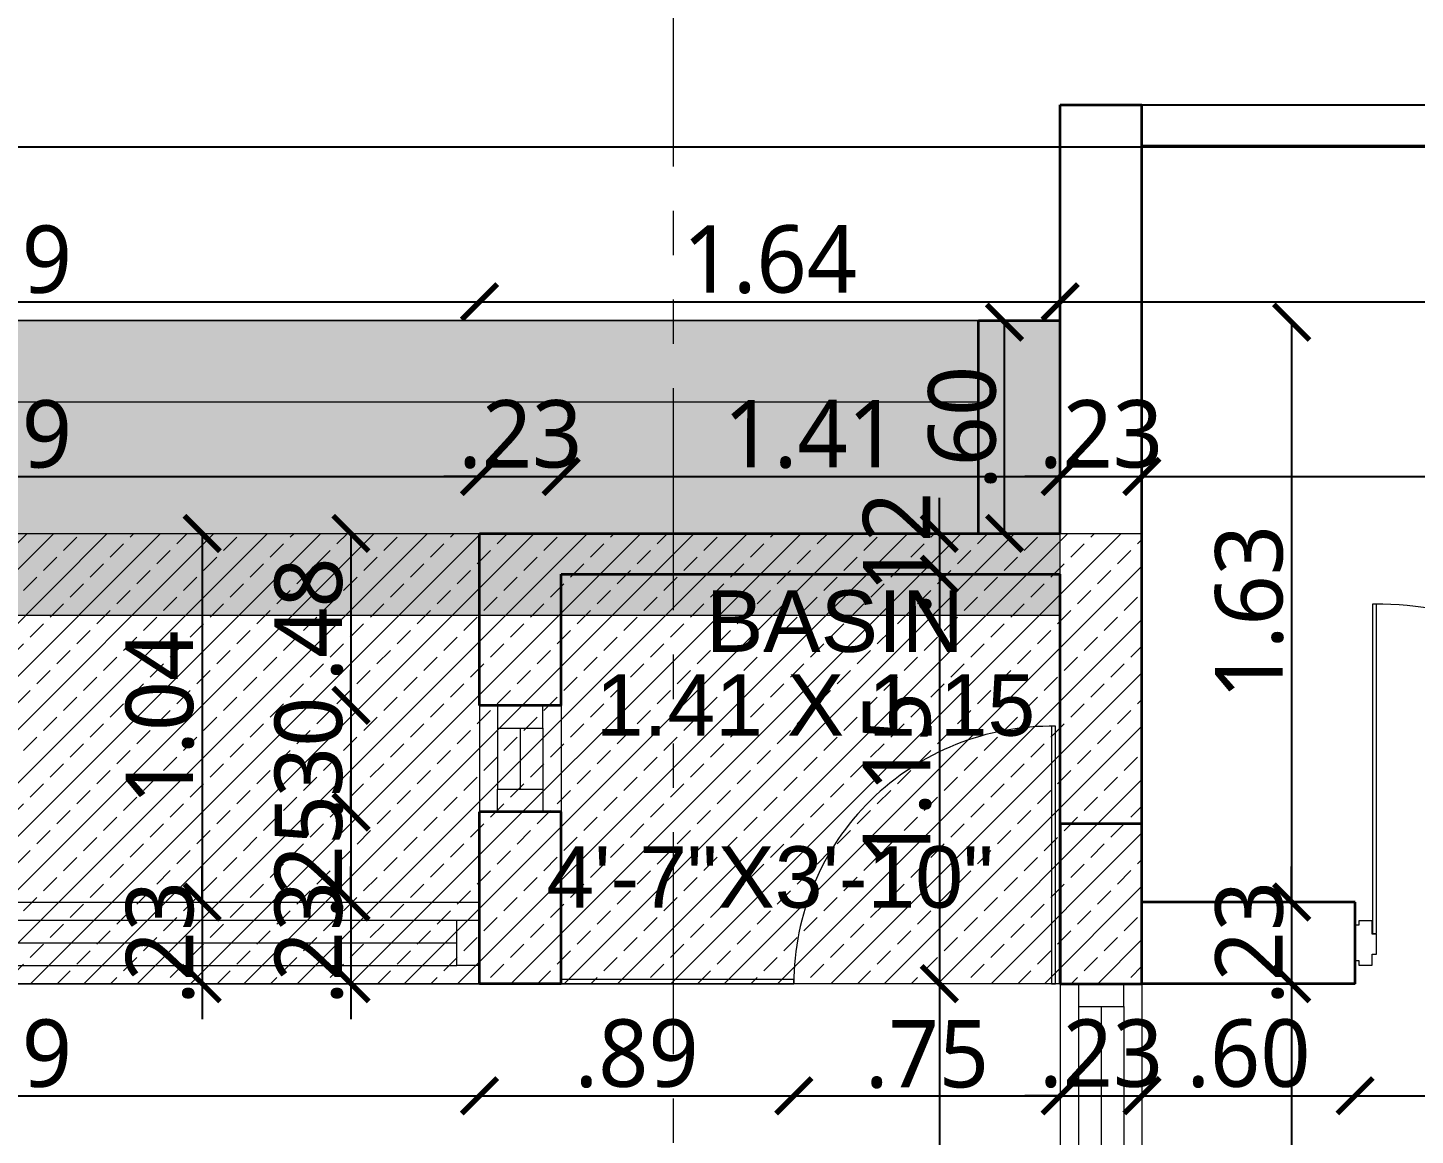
# Model space of a CAD drawing. Extents: x 2450 to 2649, y -7 to 131.
# Drawn here: x 2465.113 to 2469.02, y 41.522 to 44.64 of the extents above; entities that cross this region are included whole.
import ezdxf

# ---------------------------------------------------------------- set-up
doc = ezdxf.new("R2010")
doc.units = 0
doc.header["$MEASUREMENT"] = 0
doc.header["$PDMODE"] = 34
doc.linetypes.add('HIDDEN', pattern=[0.375, 0.25, -0.125])
doc.linetypes.add('PHANTOM2', pattern=[1.25, 0.625, -0.125, 0.125, -0.125, 0.125, -0.125])
for name, color, linetype, lineweight in [('COLUMN', 5, 'Continuous', 35), ('DOOR-WINDOW', 35, 'Continuous', 13), ('DROP', 35, 'Continuous', 13), ('SECTION LINE', 3, 'PHANTOM2', 5), ('TEXT-1', 7, 'Continuous', 9), ('WALL', 30, 'Continuous', 35), ('WINDOW-LINE', 25, 'Continuous', 9)]:
    doc.layers.add(name, color=color, linetype=linetype, lineweight=lineweight)
for name, color, linetype, lineweight, true_color in [('HEATCH BEAM BOTTOM', 7, 'Continuous', 13, 0x92bdc9), ('R.C.C PROJATION', 7, 'HIDDEN', 13, 0xa32900), ('WORKING DIM', 7, 'Continuous', 15, 0x292929)]:
    doc.layers.add(name, color=color, linetype=linetype, lineweight=lineweight, true_color=true_color)
doc.layers.add('TALLOS', color=7, linetype='Continuous', true_color=0x763432)
doc.styles.add('ARIAL', font='arial.ttf')
doc.styles.get("Standard").update_dxf_attribs({"font": 'malgunsl.ttf'})
doc.dimstyles.new('R07', dxfattribs={"dimtxt": 0.19, "dimasz": 0.1, "dimexe": 0.18, "dimexo": 0.0625, "dimgap": 0.02, "dimtad": 1, "dimzin": 4, "dimdsep": 46, "dimtxsty": 'Standard', "dimblk": 'ARCHTICK', "dimcen": 0, "dimse1": 1, "dimse2": 1, "dimclrd": 256, "dimclre": 48, "dimclrt": 256, "dimadec": 0, "dimazin": 0, "dimtm": 1e-09, "dimtfac": 1, "dimtix": 1, "dimtmove": 1, "dimatfit": 3, "dimfxl": 0.18, "dimtolj": 1, "dimtzin": 0, "dimlwe": 15, "dimarcsym": 0})

# ---------------------------------------------------------------- blocks, each defined once
blk = doc.blocks.new('*U24')
at = {"layer": 'WINDOW-LINE'}
for p, q in [((175536.9, -38809.01), (175536.9, -38700.03)), ((175545.9, -38809.01), (175545.9, -38700.03))]:
    blk.add_line(p, q, dxfattribs=at)
at = {"layer": 'WINDOW-LINE', "color": 35, "true_color": 0x9d754d}
for p, q in [((175538.9, -38806.51), (175538.9, -38702.53)), ((175543.9, -38806.51), (175543.9, -38702.53))]:
    blk.add_line(p, q, dxfattribs=at)
at = {"layer": 'WINDOW-LINE', "color": 4, "true_color": 0x24ffff}
blk.add_line((175541.4, -38806.51), (175541.4, -38702.53), dxfattribs=at)
at = {"layer": 'WINDOW-LINE'}
for points in [[(175536.9, -38700.03), (175545.9, -38700.03), (175545.9, -38700.03), (175536.9, -38700.03)], [(175536.9, -38809.01), (175545.9, -38809.01), (175545.9, -38809.01), (175536.9, -38809.01)]]:
    blk.add_lwpolyline(points, close=True, dxfattribs=at)
at = {"layer": 'WINDOW-LINE', "color": 35, "true_color": 0x9d754d}
for points in [[(175538.9, -38700.03), (175543.9, -38700.03), (175543.9, -38702.53), (175538.9, -38702.53)], [(175538.9, -38809.01), (175543.9, -38809.01), (175543.9, -38806.51), (175538.9, -38806.51)]]:
    blk.add_lwpolyline(points, close=True, dxfattribs=at)
blk = doc.blocks.new('*U43')
at = {"layer": 'DOOR-WINDOW'}
for points in [[(2075.8136, -39.8247), (2075.7136, -39.8247), (2075.7136, -39.8143), (2075.7011, -39.8143), (2075.7011, -39.7768), (2075.7323, -39.7768), (2075.7323, -39.7643), (2075.7886, -39.7643), (2075.7886, -39.7768), (2075.8261, -39.7768), (2075.8261, -39.8143), (2075.8136, -39.8143)], [(2076.728, -39.7755), (2075.7898, -39.7755), (2075.7898, -39.7643), (2076.728, -39.7643), (2076.728, -39.7755)]]:
    blk.add_lwpolyline(points, close=True, dxfattribs=at)
blk.add_arc((2075.7886, -39.7643), 0.9394, 359.6333, 90, dxfattribs=at)
at = {"layer": 'WINDOW-LINE'}
for p, q in [((2075.6489, -36.0147), (2075.6488, -38.8247)), ((2075.8789, -36.0147), (2075.8788, -38.8247))]:
    blk.add_line(p, q, dxfattribs=at)
at = {"layer": 'WINDOW-LINE', "color": 35, "true_color": 0x9d754d}
for p, q in [((2075.7, -36.0786), (2075.6999, -38.7609)), ((2075.8278, -36.0786), (2075.8276, -38.7609))]:
    blk.add_line(p, q, dxfattribs=at)
at = {"layer": 'WINDOW-LINE', "color": 4, "true_color": 0x24ffff}
blk.add_line((2075.7639, -36.0786), (2075.7638, -38.7609), dxfattribs=at)
at = {"layer": 'WINDOW-LINE'}
for points in [[(2075.6489, -36.0147), (2075.8789, -36.0147), (2075.8789, -36.0147), (2075.6489, -36.0147)], [(2075.6488, -38.8247), (2075.8788, -38.8247), (2075.8788, -38.8247), (2075.6488, -38.8247)]]:
    blk.add_lwpolyline(points, close=True, dxfattribs=at)
at = {"layer": 'WINDOW-LINE', "color": 35, "true_color": 0x9d754d}
for points in [[(2075.7, -36.0147), (2075.8278, -36.0147), (2075.8278, -36.0786), (2075.7, -36.0786)], [(2075.6999, -38.8247), (2075.8276, -38.8247), (2075.8276, -38.7609), (2075.6999, -38.7609)]]:
    blk.add_lwpolyline(points, close=True, dxfattribs=at)
blk = doc.blocks.new('*U15')
at = {"layer": 'DOOR-WINDOW'}
for points in [[(0.0492, 0.954), (0.0492, 0.0263), (0.0605, 0.0263), (0.0605, 0.954), (0.0492, 0.954)], [(0, 0.05), (0, -0.05), (0.0105, -0.05), (0.0105, -0.0625), (0.048, -0.0625), (0.048, -0.0313), (0.0605, -0.0313), (0.0605, 0.025), (0.048, 0.025), (0.048, 0.0625), (0.0105, 0.0625), (0.0105, 0.05)], [(1.05, 0.05), (1.05, -0.05), (1.0395, -0.05), (1.0395, -0.0625), (1.002, -0.0625), (1.002, -0.0313), (0.9895, -0.0313), (0.9895, 0.025), (1.002, 0.025), (1.002, 0.0625), (1.0395, 0.0625), (1.0395, 0.05)]]:
    blk.add_lwpolyline(points, close=True, dxfattribs=at)
blk.add_arc((0.0605, 0.025), 0.929, 360, 90.3667, dxfattribs=at)
blk = doc.blocks.new('*U49')
at = {"layer": 'WINDOW-LINE'}
for p, q in [((175536.9, -38711.77), (175536.9, -38700.03)), ((175545.9, -38711.77), (175545.9, -38700.03))]:
    blk.add_line(p, q, dxfattribs=at)
at = {"layer": 'WINDOW-LINE', "color": 35, "true_color": 0x9d754d}
for p, q in [((175538.9, -38709.27), (175538.9, -38702.53)), ((175543.9, -38709.27), (175543.9, -38702.53))]:
    blk.add_line(p, q, dxfattribs=at)
at = {"layer": 'WINDOW-LINE', "color": 4, "true_color": 0x24ffff}
blk.add_line((175541.4, -38709.27), (175541.4, -38702.53), dxfattribs=at)
at = {"layer": 'WINDOW-LINE'}
for points in [[(175536.9, -38700.03), (175545.9, -38700.03), (175545.9, -38700.03), (175536.9, -38700.03)], [(175536.9, -38711.77), (175545.9, -38711.77), (175545.9, -38711.77), (175536.9, -38711.77)]]:
    blk.add_lwpolyline(points, close=True, dxfattribs=at)
at = {"layer": 'WINDOW-LINE', "color": 35, "true_color": 0x9d754d}
for points in [[(175538.9, -38700.03), (175543.9, -38700.03), (175543.9, -38702.53), (175538.9, -38702.53)], [(175538.9, -38711.77), (175543.9, -38711.77), (175543.9, -38709.27), (175538.9, -38709.27)]]:
    blk.add_lwpolyline(points, close=True, dxfattribs=at)
blk = doc.blocks.new('_ArchTick')
at = {"color": 0, "linetype": 'ByBlock', "const_width": 0.15}
blk.add_lwpolyline([(-0.5, -0.5), (0.5, 0.5)], dxfattribs=at)
blk = doc.blocks.new('*D3035')
at = {"layer": 'DEFPOINTS', "color": 0, "transparency": 16777216}
for p in [(2466.3851, 43.3769), (2466.3851, 43.2164), (2463.6001, 42.9864)]:
    blk.add_point(p, dxfattribs=at)
at = {"layer": 'WORKING DIM', "lineweight": -2, "transparency": 16777216}
blk.add_line((2463.6001, 43.3769), (2466.3851, 43.3769), dxfattribs=at)
at = {"layer": 'WORKING DIM', "lineweight": -2, "transparency": 16777216, "xscale": 0.1, "yscale": 0.1, "zscale": 0.1, "rotation": 180}
blk.add_blockref('_ArchTick', (2463.6001, 43.3769), dxfattribs=at)
at = {"layer": 'WORKING DIM', "lineweight": -2, "transparency": 16777216, "xscale": 0.1, "yscale": 0.1, "zscale": 0.1}
blk.add_blockref('_ArchTick', (2466.3851, 43.3769), dxfattribs=at)
at = {"layer": 'WORKING DIM', "transparency": 16777216, "insert": (2464.9926, 43.4951), "char_height": 0.19, "attachment_point": 5}
blk.add_mtext('\\A1;2.79', dxfattribs=at)
blk = doc.blocks.new('*D3036')
at = {"layer": 'DEFPOINTS', "color": 0, "transparency": 16777216}
for p in [(2466.6151, 43.3769), (2466.3851, 43.2164), (2466.6151, 43.1014)]:
    blk.add_point(p, dxfattribs=at)
at = {"layer": 'WORKING DIM', "lineweight": -2, "transparency": 16777216}
for p, q in [((2466.3851, 43.3769), (2466.2851, 43.3769)), ((2466.3851, 43.3769), (2466.6151, 43.3769)), ((2466.6151, 43.3769), (2466.7151, 43.3769))]:
    blk.add_line(p, q, dxfattribs=at)
at = {"layer": 'WORKING DIM', "lineweight": -2, "transparency": 16777216, "xscale": 0.1, "yscale": 0.1, "zscale": 0.1}
blk.add_blockref('_ArchTick', (2466.3851, 43.3769), dxfattribs=at)
at = {"layer": 'WORKING DIM', "lineweight": -2, "transparency": 16777216, "xscale": 0.1, "yscale": 0.1, "zscale": 0.1, "rotation": 180}
blk.add_blockref('_ArchTick', (2466.6151, 43.3769), dxfattribs=at)
at = {"layer": 'WORKING DIM', "transparency": 16777216, "insert": (2466.5001, 43.4952), "char_height": 0.19, "attachment_point": 5}
blk.add_mtext('\\A1;.23', dxfattribs=at)
blk = doc.blocks.new('*D3037')
at = {"layer": 'DEFPOINTS', "color": 0, "transparency": 16777216}
for p in [(2468.0201, 43.3769), (2466.6151, 43.1014), (2468.0201, 43.1014)]:
    blk.add_point(p, dxfattribs=at)
at = {"layer": 'WORKING DIM', "lineweight": -2, "transparency": 16777216}
blk.add_line((2466.6151, 43.3769), (2468.0201, 43.3769), dxfattribs=at)
at = {"layer": 'WORKING DIM', "lineweight": -2, "transparency": 16777216, "xscale": 0.1, "yscale": 0.1, "zscale": 0.1, "rotation": 180}
blk.add_blockref('_ArchTick', (2466.6151, 43.3769), dxfattribs=at)
at = {"layer": 'WORKING DIM', "lineweight": -2, "transparency": 16777216, "xscale": 0.1, "yscale": 0.1, "zscale": 0.1}
blk.add_blockref('_ArchTick', (2468.0201, 43.3769), dxfattribs=at)
at = {"layer": 'WORKING DIM', "transparency": 16777216, "insert": (2467.3176, 43.4953), "char_height": 0.19, "attachment_point": 5}
blk.add_mtext('\\A1;1.41', dxfattribs=at)
blk = doc.blocks.new('*D3038')
at = {"layer": 'DEFPOINTS', "color": 0, "transparency": 16777216}
for p in [(2468.2501, 43.3769), (2468.0201, 43.1014), (2468.2501, 43.1014)]:
    blk.add_point(p, dxfattribs=at)
at = {"layer": 'WORKING DIM', "lineweight": -2, "transparency": 16777216}
for p, q in [((2468.0201, 43.3769), (2467.9201, 43.3769)), ((2468.0201, 43.3769), (2468.2501, 43.3769)), ((2468.2501, 43.3769), (2468.3501, 43.3769))]:
    blk.add_line(p, q, dxfattribs=at)
at = {"layer": 'WORKING DIM', "lineweight": -2, "transparency": 16777216, "xscale": 0.1, "yscale": 0.1, "zscale": 0.1}
blk.add_blockref('_ArchTick', (2468.0201, 43.3769), dxfattribs=at)
at = {"layer": 'WORKING DIM', "lineweight": -2, "transparency": 16777216, "xscale": 0.1, "yscale": 0.1, "zscale": 0.1, "rotation": 180}
blk.add_blockref('_ArchTick', (2468.2501, 43.3769), dxfattribs=at)
at = {"layer": 'WORKING DIM', "transparency": 16777216, "insert": (2468.1351, 43.4952), "char_height": 0.19, "attachment_point": 5}
blk.add_mtext('\\A1;.23', dxfattribs=at)
blk = doc.blocks.new('*D3039')
at = {"layer": 'DEFPOINTS', "color": 0, "transparency": 16777216}
for p in [(2472.8201, 43.3769), (2468.2501, 43.1014), (2472.8201, 43.1014)]:
    blk.add_point(p, dxfattribs=at)
at = {"layer": 'WORKING DIM', "lineweight": -2, "transparency": 16777216}
blk.add_line((2468.2501, 43.3769), (2472.8201, 43.3769), dxfattribs=at)
at = {"layer": 'WORKING DIM', "lineweight": -2, "transparency": 16777216, "xscale": 0.1, "yscale": 0.1, "zscale": 0.1, "rotation": 180}
blk.add_blockref('_ArchTick', (2468.2501, 43.3769), dxfattribs=at)
at = {"layer": 'WORKING DIM', "lineweight": -2, "transparency": 16777216, "xscale": 0.1, "yscale": 0.1, "zscale": 0.1}
blk.add_blockref('_ArchTick', (2472.8201, 43.3769), dxfattribs=at)
at = {"layer": 'WORKING DIM', "transparency": 16777216, "insert": (2470.5351, 43.4935), "char_height": 0.19, "attachment_point": 5}
blk.add_mtext('\\A1;4.57', dxfattribs=at)
blk = doc.blocks.new('*D3044')
at = {"layer": 'DEFPOINTS', "color": 0, "transparency": 16777216}
for p in [(2466.3851, 43.8688), (2463.6001, 43.335), (2466.3851, 43.335)]:
    blk.add_point(p, dxfattribs=at)
at = {"layer": 'WORKING DIM', "lineweight": -2, "transparency": 16777216}
blk.add_line((2463.6001, 43.8688), (2466.3851, 43.8688), dxfattribs=at)
at = {"layer": 'WORKING DIM', "lineweight": -2, "transparency": 16777216, "xscale": 0.1, "yscale": 0.1, "zscale": 0.1, "rotation": 180}
blk.add_blockref('_ArchTick', (2463.6001, 43.8688), dxfattribs=at)
at = {"layer": 'WORKING DIM', "lineweight": -2, "transparency": 16777216, "xscale": 0.1, "yscale": 0.1, "zscale": 0.1}
blk.add_blockref('_ArchTick', (2466.3851, 43.8688), dxfattribs=at)
at = {"layer": 'WORKING DIM', "transparency": 16777216, "insert": (2464.9926, 43.987), "char_height": 0.19, "attachment_point": 5}
blk.add_mtext('\\A1;2.79', dxfattribs=at)
blk = doc.blocks.new('*D3045')
at = {"layer": 'DEFPOINTS', "color": 0, "transparency": 16777216}
for p in [(2468.0201, 43.8688), (2466.3851, 43.335), (2468.0201, 43.335)]:
    blk.add_point(p, dxfattribs=at)
at = {"layer": 'WORKING DIM', "lineweight": -2, "transparency": 16777216}
blk.add_line((2466.3851, 43.8688), (2468.0201, 43.8688), dxfattribs=at)
at = {"layer": 'WORKING DIM', "lineweight": -2, "transparency": 16777216, "xscale": 0.1, "yscale": 0.1, "zscale": 0.1, "rotation": 180}
blk.add_blockref('_ArchTick', (2466.3851, 43.8688), dxfattribs=at)
at = {"layer": 'WORKING DIM', "lineweight": -2, "transparency": 16777216, "xscale": 0.1, "yscale": 0.1, "zscale": 0.1}
blk.add_blockref('_ArchTick', (2468.0201, 43.8688), dxfattribs=at)
at = {"layer": 'WORKING DIM', "transparency": 16777216, "insert": (2467.2026, 43.9875), "char_height": 0.19, "attachment_point": 5}
blk.add_mtext('\\A1;1.64', dxfattribs=at)
blk = doc.blocks.new('*D3046')
at = {"layer": 'DEFPOINTS', "color": 0, "transparency": 16777216}
for p in [(2473.0501, 43.8688), (2468.0201, 43.335), (2473.0501, 43.22)]:
    blk.add_point(p, dxfattribs=at)
at = {"layer": 'WORKING DIM', "lineweight": -2, "transparency": 16777216}
blk.add_line((2468.0201, 43.8688), (2473.0501, 43.8688), dxfattribs=at)
at = {"layer": 'WORKING DIM', "lineweight": -2, "transparency": 16777216, "xscale": 0.1, "yscale": 0.1, "zscale": 0.1, "rotation": 180}
blk.add_blockref('_ArchTick', (2468.0201, 43.8688), dxfattribs=at)
at = {"layer": 'WORKING DIM', "lineweight": -2, "transparency": 16777216, "xscale": 0.1, "yscale": 0.1, "zscale": 0.1}
blk.add_blockref('_ArchTick', (2473.0501, 43.8688), dxfattribs=at)
at = {"layer": 'WORKING DIM', "transparency": 16777216, "insert": (2470.5351, 43.9871), "char_height": 0.19, "attachment_point": 5}
blk.add_mtext('\\A1;5.03', dxfattribs=at)
blk = doc.blocks.new('*D3126')
at = {"layer": 'DEFPOINTS', "color": 0, "transparency": 16777216}
for p in [(2466.3851, 43.2164), (2465.6045, 42.1785), (2466.3851, 42.1785)]:
    blk.add_point(p, dxfattribs=at)
at = {"layer": 'WORKING DIM', "lineweight": -2, "transparency": 16777216}
blk.add_line((2465.6045, 43.2164), (2465.6045, 42.1785), dxfattribs=at)
at = {"layer": 'WORKING DIM', "lineweight": -2, "transparency": 16777216, "xscale": 0.1, "yscale": 0.1, "zscale": 0.1}
for p, rotation in [((2465.6045, 43.2164), 90), ((2465.6045, 42.1785), 270)]:
    blk.add_blockref('_ArchTick', p, dxfattribs=dict(at, rotation=rotation))
at = {"layer": 'WORKING DIM', "transparency": 16777216, "insert": (2465.4857, 42.6974), "char_height": 0.19, "attachment_point": 5, "rotation": 90}
blk.add_mtext('\\A1;1.04', dxfattribs=at)
blk = doc.blocks.new('*D3127')
at = {"layer": 'DEFPOINTS', "color": 0, "transparency": 16777216}
for p in [(2466.3851, 42.1785), (2465.6045, 41.9485), (2466.3851, 41.9485)]:
    blk.add_point(p, dxfattribs=at)
at = {"layer": 'WORKING DIM', "lineweight": -2, "transparency": 16777216}
for p, q in [((2465.6045, 42.1785), (2465.6045, 42.2785)), ((2465.6045, 42.1785), (2465.6045, 41.9485)), ((2465.6045, 41.9485), (2465.6045, 41.8485))]:
    blk.add_line(p, q, dxfattribs=at)
at = {"layer": 'WORKING DIM', "lineweight": -2, "transparency": 16777216, "xscale": 0.1, "yscale": 0.1, "zscale": 0.1}
for p, rotation in [((2465.6045, 42.1785), 270), ((2465.6045, 41.9485), 90)]:
    blk.add_blockref('_ArchTick', p, dxfattribs=dict(at, rotation=rotation))
at = {"layer": 'WORKING DIM', "transparency": 16777216, "insert": (2465.4862, 42.0635), "char_height": 0.19, "attachment_point": 5, "rotation": 90}
blk.add_mtext('\\A1;.23', dxfattribs=at)
blk = doc.blocks.new('*D3128')
at = {"layer": 'DEFPOINTS', "color": 0, "transparency": 16777216}
for p in [(2468.0201, 43.2164), (2467.6797, 43.1014), (2468.0201, 43.1014)]:
    blk.add_point(p, dxfattribs=at)
at = {"layer": 'WORKING DIM', "lineweight": -2, "transparency": 16777216}
for p, q in [((2467.6797, 43.2164), (2467.6797, 43.3164)), ((2467.6797, 43.2164), (2467.6797, 43.1014)), ((2467.6797, 43.1014), (2467.6797, 43.0014))]:
    blk.add_line(p, q, dxfattribs=at)
at = {"layer": 'WORKING DIM', "lineweight": -2, "transparency": 16777216, "xscale": 0.1, "yscale": 0.1, "zscale": 0.1}
for p, rotation in [((2467.6797, 43.2164), 270), ((2467.6797, 43.1014), 90)]:
    blk.add_blockref('_ArchTick', p, dxfattribs=dict(at, rotation=rotation))
at = {"layer": 'WORKING DIM', "transparency": 16777216, "insert": (2467.5612, 43.1589), "char_height": 0.19, "attachment_point": 5, "rotation": 90}
blk.add_mtext('\\A1;.12', dxfattribs=at)
blk = doc.blocks.new('*D3129')
at = {"layer": 'DEFPOINTS', "color": 0, "transparency": 16777216}
for p in [(2468.0201, 43.1014), (2466.6151, 41.9485), (2467.6797, 41.9485)]:
    blk.add_point(p, dxfattribs=at)
at = {"layer": 'WORKING DIM', "lineweight": -2, "transparency": 16777216}
blk.add_line((2467.6797, 43.1014), (2467.6797, 41.9485), dxfattribs=at)
at = {"layer": 'WORKING DIM', "lineweight": -2, "transparency": 16777216, "xscale": 0.1, "yscale": 0.1, "zscale": 0.1}
for p, rotation in [((2467.6797, 43.1014), 90), ((2467.6797, 41.9485), 270)]:
    blk.add_blockref('_ArchTick', p, dxfattribs=dict(at, rotation=rotation))
at = {"layer": 'WORKING DIM', "transparency": 16777216, "insert": (2467.561, 42.5249), "char_height": 0.19, "attachment_point": 5, "rotation": 90}
blk.add_mtext('\\A1;1.15', dxfattribs=at)
blk = doc.blocks.new('*D3130')
at = {"layer": 'DEFPOINTS', "color": 0, "transparency": 16777216}
for p in [(2466.8276, 41.9485), (2467.6797, 38.1385), (2467.7201, 38.1385)]:
    blk.add_point(p, dxfattribs=at)
at = {"layer": 'WORKING DIM', "lineweight": -2, "transparency": 16777216}
blk.add_line((2467.6797, 41.9485), (2467.6797, 38.1385), dxfattribs=at)
at = {"layer": 'WORKING DIM', "lineweight": -2, "transparency": 16777216, "xscale": 0.1, "yscale": 0.1, "zscale": 0.1}
for p, rotation in [((2467.6797, 41.9485), 90), ((2467.6797, 38.1385), 270)]:
    blk.add_blockref('_ArchTick', p, dxfattribs=dict(at, rotation=rotation))
at = {"layer": 'WORKING DIM', "transparency": 16777216, "insert": (2467.5609, 40.0435), "char_height": 0.19, "attachment_point": 5, "rotation": 90}
blk.add_mtext('\\A1;3.81', dxfattribs=at)
blk = doc.blocks.new('*D3135')
at = {"layer": 'DEFPOINTS', "color": 0, "transparency": 16777216}
for p in [(2468.2501, 43.8114), (2468.5502, 42.1785), (2468.6716, 42.1785)]:
    blk.add_point(p, dxfattribs=at)
at = {"layer": 'WORKING DIM', "lineweight": -2, "transparency": 16777216}
blk.add_line((2468.6716, 43.8114), (2468.6716, 42.1785), dxfattribs=at)
at = {"layer": 'WORKING DIM', "lineweight": -2, "transparency": 16777216, "xscale": 0.1, "yscale": 0.1, "zscale": 0.1}
for p, rotation in [((2468.6716, 43.8114), 90), ((2468.6716, 42.1785), 270)]:
    blk.add_blockref('_ArchTick', p, dxfattribs=dict(at, rotation=rotation))
at = {"layer": 'WORKING DIM', "transparency": 16777216, "insert": (2468.5528, 42.9949), "char_height": 0.19, "attachment_point": 5, "rotation": 90}
blk.add_mtext('\\A1;1.63', dxfattribs=at)
blk = doc.blocks.new('*D3136')
at = {"layer": 'DEFPOINTS', "color": 0, "transparency": 16777216}
for p in [(2468.5502, 42.1785), (2468.5502, 41.9485), (2468.6716, 41.9485)]:
    blk.add_point(p, dxfattribs=at)
at = {"layer": 'WORKING DIM', "lineweight": -2, "transparency": 16777216}
for p, q in [((2468.6716, 42.1785), (2468.6716, 42.2785)), ((2468.6716, 42.1785), (2468.6716, 41.9485)), ((2468.6716, 41.9485), (2468.6716, 41.8485))]:
    blk.add_line(p, q, dxfattribs=at)
at = {"layer": 'WORKING DIM', "lineweight": -2, "transparency": 16777216, "xscale": 0.1, "yscale": 0.1, "zscale": 0.1}
for p, rotation in [((2468.6716, 42.1785), 270), ((2468.6716, 41.9485), 90)]:
    blk.add_blockref('_ArchTick', p, dxfattribs=dict(at, rotation=rotation))
at = {"layer": 'WORKING DIM', "transparency": 16777216, "insert": (2468.5533, 42.0635), "char_height": 0.19, "attachment_point": 5, "rotation": 90}
blk.add_mtext('\\A1;.23', dxfattribs=at)
blk = doc.blocks.new('*D3137')
at = {"layer": 'DEFPOINTS', "color": 0, "transparency": 16777216}
for p in [(2468.5502, 41.9485), (2468.4701, 38.1385), (2468.6716, 38.1385)]:
    blk.add_point(p, dxfattribs=at)
at = {"layer": 'WORKING DIM', "lineweight": -2, "transparency": 16777216}
blk.add_line((2468.6716, 41.9485), (2468.6716, 38.1385), dxfattribs=at)
at = {"layer": 'WORKING DIM', "lineweight": -2, "transparency": 16777216, "xscale": 0.1, "yscale": 0.1, "zscale": 0.1}
for p, rotation in [((2468.6716, 41.9485), 90), ((2468.6716, 38.1385), 270)]:
    blk.add_blockref('_ArchTick', p, dxfattribs=dict(at, rotation=rotation))
at = {"layer": 'WORKING DIM', "transparency": 16777216, "insert": (2468.5528, 40.0435), "char_height": 0.19, "attachment_point": 5, "rotation": 90}
blk.add_mtext('\\A1;3.81', dxfattribs=at)
blk = doc.blocks.new('*D3173')
at = {"layer": 'DEFPOINTS', "color": 0, "transparency": 16777216}
for p in [(2466.3851, 42.0635), (2463.6001, 41.9484), (2466.3851, 41.633)]:
    blk.add_point(p, dxfattribs=at)
at = {"layer": 'WORKING DIM', "lineweight": -2, "transparency": 16777216}
blk.add_line((2463.6001, 41.633), (2466.3851, 41.633), dxfattribs=at)
at = {"layer": 'WORKING DIM', "lineweight": -2, "transparency": 16777216, "xscale": 0.1, "yscale": 0.1, "zscale": 0.1, "rotation": 180}
blk.add_blockref('_ArchTick', (2463.6001, 41.633), dxfattribs=at)
at = {"layer": 'WORKING DIM', "lineweight": -2, "transparency": 16777216, "xscale": 0.1, "yscale": 0.1, "zscale": 0.1}
blk.add_blockref('_ArchTick', (2466.3851, 41.633), dxfattribs=at)
at = {"layer": 'WORKING DIM', "transparency": 16777216, "insert": (2464.9926, 41.7512), "char_height": 0.19, "attachment_point": 5}
blk.add_mtext('\\A1;2.79', dxfattribs=at)
blk = doc.blocks.new('*D3174')
at = {"layer": 'DEFPOINTS', "color": 0, "transparency": 16777216}
for p in [(2466.3851, 42.0635), (2467.2701, 42.006), (2467.2701, 41.633)]:
    blk.add_point(p, dxfattribs=at)
at = {"layer": 'WORKING DIM', "lineweight": -2, "transparency": 16777216}
blk.add_line((2466.3851, 41.633), (2467.2701, 41.633), dxfattribs=at)
at = {"layer": 'WORKING DIM', "lineweight": -2, "transparency": 16777216, "xscale": 0.1, "yscale": 0.1, "zscale": 0.1, "rotation": 180}
blk.add_blockref('_ArchTick', (2466.3851, 41.633), dxfattribs=at)
at = {"layer": 'WORKING DIM', "lineweight": -2, "transparency": 16777216, "xscale": 0.1, "yscale": 0.1, "zscale": 0.1}
blk.add_blockref('_ArchTick', (2467.2701, 41.633), dxfattribs=at)
at = {"layer": 'WORKING DIM', "transparency": 16777216, "insert": (2466.8276, 41.7513), "char_height": 0.19, "attachment_point": 5}
blk.add_mtext('\\A1;.89', dxfattribs=at)
blk = doc.blocks.new('*D3175')
at = {"layer": 'DEFPOINTS', "color": 0, "transparency": 16777216}
for p in [(2467.2701, 42.006), (2468.0201, 42.006), (2468.0201, 41.633)]:
    blk.add_point(p, dxfattribs=at)
at = {"layer": 'WORKING DIM', "lineweight": -2, "transparency": 16777216}
blk.add_line((2467.2701, 41.633), (2468.0201, 41.633), dxfattribs=at)
at = {"layer": 'WORKING DIM', "lineweight": -2, "transparency": 16777216, "xscale": 0.1, "yscale": 0.1, "zscale": 0.1, "rotation": 180}
blk.add_blockref('_ArchTick', (2467.2701, 41.633), dxfattribs=at)
at = {"layer": 'WORKING DIM', "lineweight": -2, "transparency": 16777216, "xscale": 0.1, "yscale": 0.1, "zscale": 0.1}
blk.add_blockref('_ArchTick', (2468.0201, 41.633), dxfattribs=at)
at = {"layer": 'WORKING DIM', "transparency": 16777216, "insert": (2467.6451, 41.7496), "char_height": 0.19, "attachment_point": 5}
blk.add_mtext('\\A1;.75', dxfattribs=at)
blk = doc.blocks.new('*D3176')
at = {"layer": 'DEFPOINTS', "color": 0, "transparency": 16777216}
for p in [(2468.0201, 42.006), (2468.2502, 41.9485), (2468.2502, 41.633)]:
    blk.add_point(p, dxfattribs=at)
at = {"layer": 'WORKING DIM', "lineweight": -2, "transparency": 16777216}
for p, q in [((2468.0201, 41.633), (2467.9201, 41.633)), ((2468.0201, 41.633), (2468.2502, 41.633)), ((2468.2502, 41.633), (2468.3502, 41.633))]:
    blk.add_line(p, q, dxfattribs=at)
at = {"layer": 'WORKING DIM', "lineweight": -2, "transparency": 16777216, "xscale": 0.1, "yscale": 0.1, "zscale": 0.1}
blk.add_blockref('_ArchTick', (2468.0201, 41.633), dxfattribs=at)
at = {"layer": 'WORKING DIM', "lineweight": -2, "transparency": 16777216, "xscale": 0.1, "yscale": 0.1, "zscale": 0.1, "rotation": 180}
blk.add_blockref('_ArchTick', (2468.2502, 41.633), dxfattribs=at)
at = {"layer": 'WORKING DIM', "transparency": 16777216, "insert": (2468.1352, 41.7513), "char_height": 0.19, "attachment_point": 5}
blk.add_mtext('\\A1;.23', dxfattribs=at)
blk = doc.blocks.new('*D3177')
at = {"layer": 'DEFPOINTS', "color": 0, "transparency": 16777216}
for p in [(2468.2502, 41.9485), (2468.8502, 41.9485), (2468.8502, 41.633)]:
    blk.add_point(p, dxfattribs=at)
at = {"layer": 'WORKING DIM', "lineweight": -2, "transparency": 16777216}
blk.add_line((2468.2502, 41.633), (2468.8502, 41.633), dxfattribs=at)
at = {"layer": 'WORKING DIM', "lineweight": -2, "transparency": 16777216, "xscale": 0.1, "yscale": 0.1, "zscale": 0.1, "rotation": 180}
blk.add_blockref('_ArchTick', (2468.2502, 41.633), dxfattribs=at)
at = {"layer": 'WORKING DIM', "lineweight": -2, "transparency": 16777216, "xscale": 0.1, "yscale": 0.1, "zscale": 0.1}
blk.add_blockref('_ArchTick', (2468.8502, 41.633), dxfattribs=at)
at = {"layer": 'WORKING DIM', "transparency": 16777216, "insert": (2468.5502, 41.7513), "char_height": 0.19, "attachment_point": 5}
blk.add_mtext('\\A1;.60', dxfattribs=at)
blk = doc.blocks.new('*D3178')
at = {"layer": 'DEFPOINTS', "color": 0, "transparency": 16777216}
for p in [(2468.8502, 41.9485), (2469.9002, 41.9485), (2469.9002, 41.633)]:
    blk.add_point(p, dxfattribs=at)
at = {"layer": 'WORKING DIM', "lineweight": -2, "transparency": 16777216}
blk.add_line((2468.8502, 41.633), (2469.9002, 41.633), dxfattribs=at)
at = {"layer": 'WORKING DIM', "lineweight": -2, "transparency": 16777216, "xscale": 0.1, "yscale": 0.1, "zscale": 0.1, "rotation": 180}
blk.add_blockref('_ArchTick', (2468.8502, 41.633), dxfattribs=at)
at = {"layer": 'WORKING DIM', "lineweight": -2, "transparency": 16777216, "xscale": 0.1, "yscale": 0.1, "zscale": 0.1}
blk.add_blockref('_ArchTick', (2469.9002, 41.633), dxfattribs=at)
at = {"layer": 'WORKING DIM', "transparency": 16777216, "insert": (2469.3752, 41.7518), "char_height": 0.19, "attachment_point": 5}
blk.add_mtext('\\A1;1.05', dxfattribs=at)
blk = doc.blocks.new('*D3188')
at = {"layer": 'DEFPOINTS', "color": 0, "transparency": 16777216}
for p in [(2468.0201, 41.9485), (2463.1501, 40.8385), (2468.0201, 40.4806)]:
    blk.add_point(p, dxfattribs=at)
at = {"layer": 'WORKING DIM', "lineweight": -2, "transparency": 16777216}
blk.add_line((2463.1501, 40.4806), (2468.0201, 40.4806), dxfattribs=at)
at = {"layer": 'WORKING DIM', "lineweight": -2, "transparency": 16777216, "xscale": 0.1, "yscale": 0.1, "zscale": 0.1, "rotation": 180}
blk.add_blockref('_ArchTick', (2463.1501, 40.4806), dxfattribs=at)
at = {"layer": 'WORKING DIM', "lineweight": -2, "transparency": 16777216, "xscale": 0.1, "yscale": 0.1, "zscale": 0.1}
blk.add_blockref('_ArchTick', (2468.0201, 40.4806), dxfattribs=at)
at = {"layer": 'WORKING DIM', "transparency": 16777216, "insert": (2465.5851, 40.5989), "char_height": 0.19, "attachment_point": 5}
blk.add_mtext('\\A1;4.87', dxfattribs=at)
blk = doc.blocks.new('*D3189')
at = {"layer": 'DEFPOINTS', "color": 0, "transparency": 16777216}
for p in [(2468.0201, 41.9485), (2468.2501, 41.9485), (2468.2501, 40.4806)]:
    blk.add_point(p, dxfattribs=at)
at = {"layer": 'WORKING DIM', "lineweight": -2, "transparency": 16777216}
for p, q in [((2468.0201, 40.4806), (2467.9201, 40.4806)), ((2468.0201, 40.4806), (2468.2501, 40.4806)), ((2468.2501, 40.4806), (2468.3501, 40.4806))]:
    blk.add_line(p, q, dxfattribs=at)
at = {"layer": 'WORKING DIM', "lineweight": -2, "transparency": 16777216, "xscale": 0.1, "yscale": 0.1, "zscale": 0.1}
blk.add_blockref('_ArchTick', (2468.0201, 40.4806), dxfattribs=at)
at = {"layer": 'WORKING DIM', "lineweight": -2, "transparency": 16777216, "xscale": 0.1, "yscale": 0.1, "zscale": 0.1, "rotation": 180}
blk.add_blockref('_ArchTick', (2468.2501, 40.4806), dxfattribs=at)
at = {"layer": 'WORKING DIM', "transparency": 16777216, "insert": (2468.1351, 40.5989), "char_height": 0.19, "attachment_point": 5}
blk.add_mtext('\\A1;.23', dxfattribs=at)
blk = doc.blocks.new('*D3190')
at = {"layer": 'DEFPOINTS', "color": 0, "transparency": 16777216}
for p in [(2468.2501, 41.9485), (2472.8202, 41.1435), (2472.8202, 40.4806)]:
    blk.add_point(p, dxfattribs=at)
at = {"layer": 'WORKING DIM', "lineweight": -2, "transparency": 16777216}
blk.add_line((2468.2501, 40.4806), (2472.8202, 40.4806), dxfattribs=at)
at = {"layer": 'WORKING DIM', "lineweight": -2, "transparency": 16777216, "xscale": 0.1, "yscale": 0.1, "zscale": 0.1, "rotation": 180}
blk.add_blockref('_ArchTick', (2468.2501, 40.4806), dxfattribs=at)
at = {"layer": 'WORKING DIM', "lineweight": -2, "transparency": 16777216, "xscale": 0.1, "yscale": 0.1, "zscale": 0.1}
blk.add_blockref('_ArchTick', (2472.8202, 40.4806), dxfattribs=at)
at = {"layer": 'WORKING DIM', "transparency": 16777216, "insert": (2470.5352, 40.5972), "char_height": 0.19, "attachment_point": 5}
blk.add_mtext('\\A1;4.57', dxfattribs=at)
blk = doc.blocks.new('*D3240')
at = {"layer": 'DEFPOINTS', "color": 0, "transparency": 16777216}
for p in [(2455.1828, 44.3039), (2473.0501, 43.7414), (2455.1828, 43.2164)]:
    blk.add_point(p, dxfattribs=at)
at = {"layer": 'WORKING DIM', "lineweight": -2, "transparency": 16777216}
blk.add_line((2473.0501, 44.3039), (2455.1828, 44.3039), dxfattribs=at)
at = {"layer": 'WORKING DIM', "lineweight": -2, "transparency": 16777216, "xscale": 0.1, "yscale": 0.1, "zscale": 0.1, "rotation": 180}
blk.add_blockref('_ArchTick', (2455.1828, 44.3039), dxfattribs=at)
at = {"layer": 'WORKING DIM', "lineweight": -2, "transparency": 16777216, "xscale": 0.1, "yscale": 0.1, "zscale": 0.1}
blk.add_blockref('_ArchTick', (2473.0501, 44.3039), dxfattribs=at)
at = {"layer": 'WORKING DIM', "transparency": 16777216, "insert": (2464.1165, 44.4227), "char_height": 0.19, "attachment_point": 5}
blk.add_mtext('\\A1;17.87', dxfattribs=at)
blk = doc.blocks.new('*D3242')
at = {"layer": 'DEFPOINTS', "color": 0, "transparency": 16777216}
for p in [(2466.3851, 43.2164), (2466.0233, 42.7324), (2466.5001, 42.7324)]:
    blk.add_point(p, dxfattribs=at)
at = {"layer": 'WORKING DIM', "lineweight": -2, "transparency": 16777216}
blk.add_line((2466.0233, 43.2164), (2466.0233, 42.7324), dxfattribs=at)
at = {"layer": 'WORKING DIM', "lineweight": -2, "transparency": 16777216, "xscale": 0.1, "yscale": 0.1, "zscale": 0.1}
for p, rotation in [((2466.0233, 43.2164), 90), ((2466.0233, 42.7324), 270)]:
    blk.add_blockref('_ArchTick', p, dxfattribs=dict(at, rotation=rotation))
at = {"layer": 'WORKING DIM', "transparency": 16777216, "insert": (2465.905, 42.9744), "char_height": 0.19, "attachment_point": 5, "rotation": 90}
blk.add_mtext('\\A1;.48', dxfattribs=at)
blk = doc.blocks.new('*D3243')
at = {"layer": 'DEFPOINTS', "color": 0, "transparency": 16777216}
for p in [(2466.5001, 42.7324), (2466.0233, 42.4324), (2466.5001, 42.4324)]:
    blk.add_point(p, dxfattribs=at)
at = {"layer": 'WORKING DIM', "lineweight": -2, "transparency": 16777216}
for p, q in [((2466.0233, 42.7324), (2466.0233, 42.8324)), ((2466.0233, 42.7324), (2466.0233, 42.4324)), ((2466.0233, 42.4324), (2466.0233, 42.3324))]:
    blk.add_line(p, q, dxfattribs=at)
at = {"layer": 'WORKING DIM', "lineweight": -2, "transparency": 16777216, "xscale": 0.1, "yscale": 0.1, "zscale": 0.1}
for p, rotation in [((2466.0233, 42.7324), 270), ((2466.0233, 42.4324), 90)]:
    blk.add_blockref('_ArchTick', p, dxfattribs=dict(at, rotation=rotation))
at = {"layer": 'WORKING DIM', "transparency": 16777216, "insert": (2465.905, 42.5824), "char_height": 0.19, "attachment_point": 5, "rotation": 90}
blk.add_mtext('\\A1;.30', dxfattribs=at)
blk = doc.blocks.new('*D3244')
at = {"layer": 'DEFPOINTS', "color": 0, "transparency": 16777216}
for p in [(2466.5001, 42.4324), (2466.0233, 42.1785), (2466.3851, 42.1785)]:
    blk.add_point(p, dxfattribs=at)
at = {"layer": 'WORKING DIM', "lineweight": -2, "transparency": 16777216}
for p, q in [((2466.0233, 42.4324), (2466.0233, 42.5324)), ((2466.0233, 42.4324), (2466.0233, 42.1785)), ((2466.0233, 42.1785), (2466.0233, 42.0785))]:
    blk.add_line(p, q, dxfattribs=at)
at = {"layer": 'WORKING DIM', "lineweight": -2, "transparency": 16777216, "xscale": 0.1, "yscale": 0.1, "zscale": 0.1}
for p, rotation in [((2466.0233, 42.4324), 270), ((2466.0233, 42.1785), 90)]:
    blk.add_blockref('_ArchTick', p, dxfattribs=dict(at, rotation=rotation))
at = {"layer": 'WORKING DIM', "transparency": 16777216, "insert": (2465.9051, 42.3054), "char_height": 0.19, "attachment_point": 5, "rotation": 90}
blk.add_mtext('\\A1;.25', dxfattribs=at)
blk = doc.blocks.new('*D3245')
at = {"layer": 'DEFPOINTS', "color": 0, "transparency": 16777216}
for p in [(2466.3851, 42.1785), (2466.0233, 41.9485), (2466.3851, 41.9485)]:
    blk.add_point(p, dxfattribs=at)
at = {"layer": 'WORKING DIM', "lineweight": -2, "transparency": 16777216}
for p, q in [((2466.0233, 42.1785), (2466.0233, 42.2785)), ((2466.0233, 42.1785), (2466.0233, 41.9485)), ((2466.0233, 41.9485), (2466.0233, 41.8485))]:
    blk.add_line(p, q, dxfattribs=at)
at = {"layer": 'WORKING DIM', "lineweight": -2, "transparency": 16777216, "xscale": 0.1, "yscale": 0.1, "zscale": 0.1}
for p, rotation in [((2466.0233, 42.1785), 270), ((2466.0233, 41.9485), 90)]:
    blk.add_blockref('_ArchTick', p, dxfattribs=dict(at, rotation=rotation))
at = {"layer": 'WORKING DIM', "transparency": 16777216, "insert": (2465.905, 42.0635), "char_height": 0.19, "attachment_point": 5, "rotation": 90}
blk.add_mtext('\\A1;.23', dxfattribs=at)
blk = doc.blocks.new('*D3015')
at = {"layer": 'DEFPOINTS', "color": 0, "transparency": 16777216}
for p in [(2467.8634, 43.8114), (2468.0201, 43.8114), (2468.0201, 43.2164)]:
    blk.add_point(p, dxfattribs=at)
at = {"layer": 'WORKING DIM', "lineweight": -2, "transparency": 16777216}
blk.add_line((2467.8634, 43.2164), (2467.8634, 43.8114), dxfattribs=at)
at = {"layer": 'WORKING DIM', "lineweight": -2, "transparency": 16777216, "xscale": 0.1, "yscale": 0.1, "zscale": 0.1}
for p, rotation in [((2467.8634, 43.8114), 90), ((2467.8634, 43.2164), 270)]:
    blk.add_blockref('_ArchTick', p, dxfattribs=dict(at, rotation=rotation))
at = {"layer": 'WORKING DIM', "transparency": 16777216, "insert": (2467.7451, 43.5139), "char_height": 0.19, "attachment_point": 5, "rotation": 90}
blk.add_mtext('\\A1;.60', dxfattribs=at)

msp = doc.modelspace()

# ---------------------------------------------------------------- hatches: boundary and pattern name
at = {"layer": 'DROP', "true_color": 0xf8f6b0}
h = msp.add_hatch(color=51, dxfattribs=at)
h.dxf.hatch_style = 1
h.paths.add_polyline_path([(2455.4128, 43.8164), (2467.7901, 43.8164), (2467.7901, 43.5864), (2455.4128, 43.5864)])
at = {"layer": 'HEATCH BEAM BOTTOM', "ltscale": 10}
h = msp.add_hatch(dxfattribs=at)
h.set_pattern_fill('ANSI33', color=256, scale=0.42495323)
h.paths.add_polyline_path([(2455.1828, 42.9864), (2468.0201, 42.9864), (2468.0201, 43.8164), (2455.1828, 43.8164)])
h = msp.add_hatch(dxfattribs=at)
h.set_pattern_fill('ANSI33', color=256, scale=0.5)
h.set_pattern_definition([(45, (0, 170.54396), (-0.0883883476, 0.0883883476), []), (45, (0.08839, 170.54396), (-0.0883883476, 0.0883883476), [0.0625, -0.03125])])
edge = h.paths.add_edge_path()
edge.add_line((2454.5824, 43.2164), (2455.4128, 43.2164))
edge.add_line((2455.4128, 43.2164), (2455.4128, 31.3135))
edge.add_line((2455.4128, 31.3135), (2460.5928, 31.3135))
edge.add_line((2460.5928, 31.3135), (2460.5928, 32.5385))
edge.add_line((2460.5928, 32.5385), (2467.0501, 32.5385))
edge.add_line((2467.0501, 32.5385), (2467.0501, 31.3135))
edge.add_line((2467.0501, 31.3135), (2471.3301, 31.3135))
edge.add_line((2471.3301, 31.3135), (2471.3301, 31.0835))
edge.add_line((2471.3301, 31.0835), (2471.3301, 27.1285))
edge.add_line((2471.3301, 27.1285), (2473.6501, 27.1285))
edge.add_line((2473.6501, 27.1285), (2473.6501, 31.0785))
edge.add_line((2473.6501, 31.0785), (2472.8201, 31.0835))
edge.add_line((2472.8201, 31.0835), (2472.8201, 31.3135))
edge.add_line((2472.8201, 31.3135), (2472.8201, 42.1785))
edge.add_line((2472.8201, 42.1785), (2473.6501, 42.1785))
edge.add_line((2473.6501, 42.1785), (2473.6501, 27.1285))
edge.add_line((2473.6501, 27.1285), (2454.5828, 27.1285))
edge.add_line((2454.5828, 27.1285), (2454.5828, 43.1987))
h = msp.add_hatch(dxfattribs=at)
h.set_pattern_fill('ANSI33', color=256, scale=0.424953)
h.set_pattern_definition([(45, (522.84511, 87.99719), (-0.075121827, 0.075121827), []), (45, (522.92023, 87.99719), (-0.075121827, 0.075121827), [0.0531191533, -0.0265595766])])
h.paths.add_polyline_path([(2463.6001, 43.2164), (2468.2501, 43.2164), (2468.2501, 41.9485), (2463.6001, 41.9485)])

# ---------------------------------------------------------------- linework, layer by layer
at = {"layer": 'COLUMN'}
msp.add_lwpolyline([(2468.0201, 42.3985), (2468.0201, 41.9485), (2468.2501, 41.9485), (2468.2501, 41.9485), (2468.2501, 41.9485), (2468.2501, 42.3985), (2468.0201, 42.3985)], dxfattribs=at)
at = {"layer": 'DOOR-WINDOW', "color": 152, "true_color": 0x2776bb}
msp.add_lwpolyline([(2467.9952, 42.6737), (2467.9952, 41.9485), (2468.0071, 41.9485), (2468.0071, 42.6736)], dxfattribs=at)
msp.add_lwpolyline([(2466.6151, 41.9485), (2467.2701, 41.9485), (2467.2701, 41.9603), (2466.6151, 41.9603)], close=True, dxfattribs=at)
msp.add_arc((2467.9952, 41.9485), 0.7252, 89.0638, 180, dxfattribs=at)
at = {"layer": 'DROP'}
msp.add_lwpolyline([(2455.4128, 43.8164), (2467.7901, 43.8164), (2467.7901, 43.5864), (2455.4128, 43.5864)], close=True, dxfattribs=at)
at = {"layer": 'HEATCH BEAM BOTTOM'}
for points in [[(2455.1828, 42.9864), (2468.0201, 42.9864), (2468.0201, 43.8164), (2455.1828, 43.8164)], [(2463.6001, 43.2164), (2468.2501, 43.2164), (2468.2501, 41.9485), (2463.6001, 41.9485)]]:
    msp.add_lwpolyline(points, close=True, dxfattribs=at)
at = {"layer": 'R.C.C PROJATION'}
msp.add_line((2463.6001, 43.2164), (2466.3851, 43.2164), dxfattribs=at)
at = {"layer": 'SECTION LINE'}
msp.add_lwpolyline([(2468.1987, 23.0002), (2466.9311, 23.0002), (2466.9311, 47.2995), (2467.9913, 47.2995)], dxfattribs=at)
at = {"layer": 'TALLOS'}
for p, q in [((2468.2501, 44.4235), (2472.8201, 44.4235)), ((2468.2501, 44.3085), (2472.8201, 44.3085))]:
    msp.add_line(p, q, dxfattribs=at)
at = {"layer": 'WALL'}
for p, q in [((2468.0201, 43.2164), (2468.0201, 44.4235)), ((2468.0201, 44.4235), (2468.2501, 44.4235)), ((2468.2501, 42.1785), (2468.2501, 44.4235)), ((2467.7901, 43.2164), (2467.7901, 43.8164)), ((2467.7901, 43.8164), (2468.0201, 43.8164)), ((2466.3851, 42.7324), (2466.3851, 43.2164)), ((2466.3851, 43.2164), (2468.0201, 43.2164)), ((2466.6151, 42.7324), (2466.6151, 43.1014)), ((2466.6151, 43.1014), (2468.0201, 43.1014)), ((2468.0201, 41.9485), (2468.0201, 43.1014)), ((2466.6151, 42.7324), (2466.3851, 42.7324)), ((2466.3851, 41.9485), (2466.3851, 42.4324)), ((2466.6151, 42.4324), (2466.3851, 42.4324)), ((2466.6151, 41.9485), (2466.6151, 42.4324)), ((2468.8502, 42.1785), (2468.2502, 42.1785)), ((2468.8502, 41.9485), (2468.8502, 42.1785)), ((2466.6151, 41.9485), (2466.3851, 41.9485)), ((2468.8502, 41.9485), (2468.2502, 41.9485))]:
    msp.add_line(p, q, dxfattribs=at)

# ---------------------------------------------------------------- block references
at = {"layer": 'DOOR-WINDOW', "xscale": 0.02555555555552771, "yscale": 0.02555555555552771, "zscale": 0.02555555555552771}
for name, p, rotation in [('*U49', (6952.558, -946.5684), 180), ('*U24', (3455.3859, 4528.1214), 270)]:
    msp.add_blockref(name, p, dxfattribs=dict(at, rotation=rotation))
at = {"layer": 'DOOR-WINDOW', "xscale": -1}
msp.add_blockref('*U43', (4543.899, 77.9632), dxfattribs=at)
at = {"layer": 'WINDOW-LINE'}
msp.add_blockref('*U15', (2468.8502, 42.0635), dxfattribs=at)

# ---------------------------------------------------------------- texts
at = {"layer": 'TEXT-1', "color": 18, "ltscale": 10, "true_color": 0x000000, "width": 1.998194, "attachment_point": 1, "style": 'ARIAL'}
for s, insert, char_height in [('\\A1;BASIN', (2467.023, 43.0561), 0.17311), ('\\A1;1.41 X 1.15', (2466.7127, 42.82), 0.173107)]:
    msp.add_mtext(s, dxfattribs=dict(at, insert=insert, char_height=char_height))
at = {"layer": 'TEXT-1', "color": 146, "ltscale": 10, "true_color": 0x105689, "insert": (2466.5736, 42.3356), "char_height": 0.173107, "width": 1.998194, "attachment_point": 1, "style": 'ARIAL'}
msp.add_mtext('\\A1;4\'-7"X3\'-10"', dxfattribs=at)

# ---------------------------------------------------------------- dimensions: what is measured, and where the dimension line sits
at = {"layer": 'WORKING DIM'}
for base, p1, p2, picture, middle in [((2455.1828, 44.3039), (2473.0501, 43.7414), (2455.1828, 43.2164), '*D3240', (2464.1165, 44.4227)), ((2466.3850772379, 43.8687816553), (2463.6000772379, 43.3350253838), (2466.3850772379, 43.3350253838), '*D3044', (2464.9925772379, 43.9870107511)), ((2468.0200772379, 43.8687816553), (2466.3850772379, 43.3350253838), (2468.0200772379, 43.3350253838), '*D3045', (2467.2025772379, 43.9875274064)), ((2473.0501, 43.8688), (2468.0201, 43.335), (2473.0501, 43.22), '*D3046', (2470.5351, 43.9871)), ((2466.3850772379, 43.3768611967), (2463.6000772379, 42.9863940128), (2466.3850772379, 43.2163940128), '*D3035', (2464.9925772379, 43.4950902926)), ((2466.6151, 43.3769), (2466.3851, 43.2164), (2466.6151, 43.1014), '*D3036', (2466.5001, 43.4952)), ((2468.0200772379, 43.3768611967), (2466.6150772379, 43.1013940128), (2468.0200772379, 43.1013940128), '*D3037', (2467.3175772379, 43.4953486202)), ((2468.2501, 43.3769), (2468.0201, 43.1014), (2468.2501, 43.1014), '*D3038', (2468.1351, 43.4952)), ((2472.8201, 43.3769), (2468.2501, 43.1014), (2472.8201, 43.1014), '*D3039', (2470.5351, 43.4935)), ((2466.3850772379, 41.6330083977), (2463.6000772379, 41.9484499812), (2466.3850772379, 42.0634646522), '*D3173', (2464.9925772379, 41.7512374935)), ((2467.2700772379, 41.6330083977), (2466.3850772379, 42.0634646522), (2467.2700772379, 42.0059646522), '*D3174', (2466.8275772379, 41.7513020754)), ((2468.0201, 41.633), (2467.2701, 42.006), (2468.0201, 42.006), '*D3175', (2467.6451, 41.7496)), ((2468.2502, 41.633), (2468.0201, 42.006), (2468.2502, 41.9485), '*D3176', (2468.1352, 41.7513)), ((2468.0201, 40.4806), (2463.1501, 40.8385), (2468.0201, 41.9485), '*D3188', (2465.5851, 40.5989)), ((2468.2501, 40.4806), (2468.0201, 41.9485), (2468.2501, 41.9485), '*D3189', (2468.1351, 40.5989)), ((2472.8202, 40.4806), (2468.2501, 41.9485), (2472.8202, 41.1435), '*D3190', (2470.5352, 40.5972)), ((2468.8502, 41.633), (2468.2502, 41.9485), (2468.8502, 41.9485), '*D3177', (2468.5502, 41.7513)), ((2469.9002, 41.633), (2468.8502, 41.9485), (2469.9002, 41.9485), '*D3178', (2469.3752, 41.7518))]:
    dim = msp.add_linear_dim(base=base, p1=p1, p2=p2, dimstyle='R07', override={"dimpost": '\\X'}, dxfattribs=at)
    dim.commit()
    dim.dimension.update_dxf_attribs({"geometry": picture, "text_midpoint": middle})
for base, p1, p2, picture, middle in [((2467.8633874163, 43.8113940128), (2468.0200772379, 43.2163940128), (2468.0200772379, 43.8113940128), '*D3015', (2467.7450937386, 43.5138940128)), ((2468.6716, 42.1785), (2468.2501, 43.8114), (2468.5502, 42.1785), '*D3135', (2468.5528, 42.9949)), ((2467.6797172371, 43.1013940128), (2468.0200772379, 43.2163940128), (2468.0200772379, 43.1013940128), '*D3128', (2467.5612298136, 43.1588940128)), ((2465.6045, 42.1785), (2466.3851, 43.2164), (2466.3851, 42.1785), '*D3126', (2465.4857, 42.6974)), ((2466.0233, 42.7324), (2466.3851, 43.2164), (2466.5001, 42.7324), '*D3242', (2465.905, 42.9744)), ((2467.6797, 41.9485), (2468.0201, 43.1014), (2466.6151, 41.9485), '*D3129', (2467.561, 42.5249)), ((2466.0233, 42.4324), (2466.5001, 42.7324), (2466.5001, 42.4324), '*D3243', (2465.905, 42.5824)), ((2466.0233, 42.1785), (2466.5001, 42.4324), (2466.3851, 42.1785), '*D3244', (2465.9051, 42.3054)), ((2465.6045, 41.9485), (2466.3851, 42.1785), (2466.3851, 41.9485), '*D3127', (2465.4862, 42.0635)), ((2466.0233, 41.9485), (2466.3851, 42.1785), (2466.3851, 41.9485), '*D3245', (2465.905, 42.0635)), ((2468.6716, 41.9485), (2468.5502, 42.1785), (2468.5502, 41.9485), '*D3136', (2468.5533, 42.0635)), ((2467.6797, 38.1385), (2466.8276, 41.9485), (2467.7201, 38.1385), '*D3130', (2467.5609, 40.0435)), ((2468.6716, 38.1385), (2468.5502, 41.9485), (2468.4701, 38.1385), '*D3137', (2468.5528, 40.0435))]:
    dim = msp.add_linear_dim(base=base, p1=p1, p2=p2, angle=90, dimstyle='R07', override={"dimpost": '\\X'}, dxfattribs=at)
    dim.commit()
    dim.dimension.update_dxf_attribs({"geometry": picture, "text_midpoint": middle})

doc.saveas('drawing.dxf')
